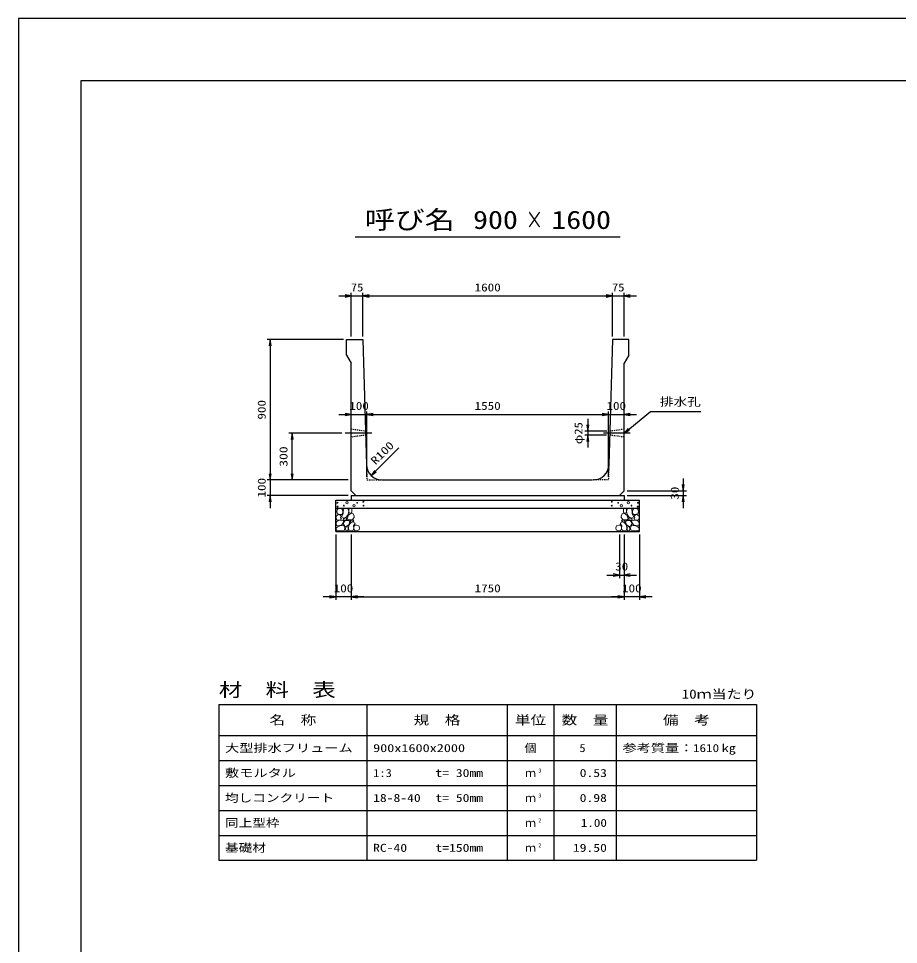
# Model space of a CAD drawing. Units: millimetres at full size. Extents: x 0 to 16820, y 0 to 11880.
# Drawn here: x 0 to 5646, y 5940 to 11880 of the extents above; entities that cross this region are included whole.
import ezdxf
from ezdxf.enums import TextEntityAlignment as Align

# ---------------------------------------------------------------- set-up
doc = ezdxf.new("R2010")
doc.units = ezdxf.units.MM
doc.linetypes.add('CHAIN', pattern=[18.5, 12, -1.5, 3.5, -1.5])
doc.linetypes.add('DASHED_SPACED', pattern=[12, 6, -6])
for name, color, linetype, lineweight in [('0_2', 7, 'Continuous', 25), ('D-BMK', 2, 'CHAIN', 25), ('D-DCR-HCHn', 4, 'Continuous', 9), ('D-MTR-FRAM', 7, 'Continuous', 25), ('D-MTR-LINE', 7, 'Continuous', 25), ('D-STR-DIM', 7, 'Continuous', 25), ('D-STR-STRn', 1, 'Continuous', 25), ('D-TTL', 2, 'Continuous', 25), ('D-TTL-TXT', 7, 'Continuous', 25)]:
    doc.layers.add(name, color=color, linetype=linetype, lineweight=lineweight)
doc.layers.add('D-MTR', color=7, linetype='Continuous')
doc.layers.add('D-MTR-TXT', color=7, linetype='Continuous')
doc.styles.add('ＭＳ ゴシック', font='')
doc.styles.get('ＭＳ ゴシック').set_extended_font_data('MS Gothic')

# ---------------------------------------------------------------- blocks, each defined once
blk = doc.blocks.new('open_arrow')
at = {"color": 0, "linetype": 'Continuous', "lineweight": -2}
blk.add_lwpolyline([(7.5, 1.25), (0, 0), (7.5, -1.25)], dxfattribs=at)

msp = doc.modelspace()

# ---------------------------------------------------------------- linework, layer by layer
at = {"layer": '0_2'}
msp.add_lwpolyline([(3885, 9220), (4055, 9360), (4095, 9360), (4377.944, 9360)], dxfattribs=at)
at = {"layer": 'D-BMK'}
for p, q in [((2266.667, 9220), (2095, 9220)), ((3925, 9220), (3753.333, 9220))]:
    msp.add_line(p, q, dxfattribs=at)
at = {"layer": 'D-DCR-HCHn'}
for points in [[(2073.399, 8733.696), (2057.796, 8737.163), (2043.928, 8730.228), (2042.194, 8714.626), (2045.661, 8702.491), (2062.997, 8697.29), (2075.132, 8697.29), (2080.333, 8705.958), (2080.333, 8725.028)], [(2087.267, 8735.429), (2082.067, 8719.827), (2083.8, 8702.491), (2071.665, 8683.421), (2087.267, 8674.753), (2104.603, 8683.421), (2115.005, 8697.29), (2118.472, 8719.827), (2115.005, 8731.962), (2104.603, 8737.163)], [(2120.206, 8731.962), (2120.206, 8711.159), (2128.874, 8705.958), (2137.542, 8711.159), (2139.275, 8723.294), (2137.542, 8733.696), (2125.407, 8737.163)], [(3899.794, 8731.962), (3899.794, 8711.159), (3891.126, 8705.958), (3882.458, 8711.159), (3880.725, 8723.294), (3882.458, 8733.696), (3894.593, 8737.163)], [(3932.733, 8735.429), (3937.933, 8719.827), (3936.2, 8702.491), (3948.335, 8683.421), (3932.733, 8674.753), (3915.397, 8683.421), (3904.995, 8697.29), (3901.528, 8719.827), (3904.995, 8731.962), (3915.397, 8737.163)], [(3946.601, 8733.696), (3962.204, 8737.163), (3976.072, 8730.228), (3977.806, 8714.626), (3974.339, 8702.491), (3957.003, 8697.29), (3944.868, 8697.29), (3939.667, 8705.958), (3939.667, 8725.028)], [(2040.46, 8690.356), (2035.26, 8674.753), (2042.194, 8664.352), (2059.53, 8662.618), (2071.366, 8667.699), (2066.464, 8679.954), (2069.932, 8686.889), (2062.997, 8693.823), (2052.596, 8697.29)], [(2090.735, 8674.753), (2082.067, 8667.819), (2085.534, 8662.618), (2097.669, 8662.618), (2102.87, 8664.352), (2106.337, 8671.286), (2101.136, 8676.487)], [(2116.739, 8693.823), (2108.071, 8673.02), (2115.005, 8664.352), (2135.808, 8664.352), (2144.476, 8667.819), (2153.144, 8679.954), (2153.144, 8690.356), (2144.476, 8704.224), (2134.074, 8705.958)], [(3903.261, 8693.823), (3911.929, 8673.02), (3904.995, 8664.352), (3884.192, 8664.352), (3875.524, 8667.819), (3866.856, 8679.954), (3866.856, 8690.356), (3875.524, 8704.224), (3885.926, 8705.958)], [(3929.265, 8674.753), (3937.933, 8667.819), (3934.466, 8662.618), (3922.331, 8662.618), (3917.13, 8664.352), (3913.663, 8671.286), (3918.864, 8676.487)], [(3979.54, 8690.356), (3984.74, 8674.753), (3977.806, 8664.352), (3960.47, 8662.618), (3948.634, 8667.699), (3953.536, 8679.954), (3950.068, 8686.889), (3957.003, 8693.823), (3967.404, 8697.29)], [(2073.366, 8632.757), (2086.208, 8652.019), (2084.603, 8656.834), (2066.946, 8661.65), (2050.894, 8660.045), (2039.658, 8650.414), (2038.052, 8639.177), (2039.658, 8627.941), (2052.499, 8624.731)], [(2079.787, 8592.627), (2091.023, 8597.443), (2094.234, 8613.494), (2087.813, 8624.731), (2076.577, 8627.941), (2062.13, 8626.336), (2046.078, 8619.915), (2038.052, 8610.284), (2038.052, 8599.048), (2042.868, 8592.627), (2062.13, 8594.232)], [(2118.311, 8632.757), (2126.337, 8652.019), (2119.916, 8660.045), (2100.654, 8660.045), (2092.628, 8656.834), (2084.603, 8645.598), (2084.603, 8635.967), (2092.628, 8623.125), (2102.259, 8621.52)], [(2115.101, 8597.443), (2115.101, 8616.705), (2107.075, 8621.52), (2099.049, 8616.705), (2097.444, 8605.469), (2099.049, 8595.837), (2110.285, 8592.627)], [(2145.599, 8594.232), (2150.415, 8608.679), (2148.81, 8624.731), (2160.046, 8642.388), (2145.599, 8650.414), (2129.548, 8642.388), (2119.916, 8629.546), (2116.706, 8608.679), (2119.916, 8597.443), (2129.548, 8592.627)], [(2142.389, 8650.414), (2150.415, 8656.834), (2147.204, 8661.65), (2135.968, 8661.65), (2131.153, 8660.045), (2127.942, 8653.624), (2132.758, 8648.808)], [(2158.441, 8595.837), (2172.887, 8592.627), (2185.729, 8599.048), (2187.334, 8613.494), (2184.124, 8624.731), (2168.072, 8629.546), (2156.836, 8629.546), (2152.02, 8621.52), (2152.02, 8603.863)], [(3861.559, 8595.837), (3847.113, 8592.627), (3834.271, 8599.048), (3832.666, 8613.494), (3835.876, 8624.731), (3851.928, 8629.546), (3863.164, 8629.546), (3867.98, 8621.52), (3867.98, 8603.863)], [(3874.401, 8594.232), (3869.585, 8608.679), (3871.19, 8624.731), (3859.954, 8642.388), (3874.401, 8650.414), (3890.452, 8642.388), (3900.084, 8629.546), (3903.294, 8608.679), (3900.084, 8597.443), (3890.452, 8592.627)], [(3877.611, 8650.414), (3869.585, 8656.834), (3872.796, 8661.65), (3884.032, 8661.65), (3888.847, 8660.045), (3892.058, 8653.624), (3887.242, 8648.808)], [(3901.689, 8632.757), (3893.663, 8652.019), (3900.084, 8660.045), (3919.346, 8660.045), (3927.372, 8656.834), (3935.397, 8645.598), (3935.397, 8635.967), (3927.372, 8623.125), (3917.741, 8621.52)], [(3904.899, 8597.443), (3904.899, 8616.705), (3912.925, 8621.52), (3920.951, 8616.705), (3922.556, 8605.469), (3920.951, 8595.837), (3909.715, 8592.627)], [(3940.213, 8592.627), (3928.977, 8597.443), (3925.766, 8613.494), (3932.187, 8624.731), (3943.423, 8627.941), (3957.87, 8626.336), (3973.922, 8619.915), (3981.948, 8610.284), (3981.948, 8599.048), (3977.132, 8592.627), (3957.87, 8594.232)], [(3946.634, 8632.757), (3933.792, 8652.019), (3935.397, 8656.834), (3953.054, 8661.65), (3969.106, 8660.045), (3980.342, 8650.414), (3981.948, 8639.177), (3980.342, 8627.941), (3967.501, 8624.731)]]:
    msp.add_lwpolyline(points, close=True, dxfattribs=at)
for centre, radius in [((2045.727, 8773.955), 3), ((2046.869, 8748.91), 3), ((2087.292, 8755.752), 3), ((2108.336, 8773.955), 7.5), ((2151.664, 8754.961), 7.5), ((2172.708, 8773.164), 3), ((2213.131, 8780.006), 3), ((2214.273, 8754.961), 3), ((3805.727, 8754.961), 3), ((3806.869, 8780.006), 3), ((3847.292, 8773.164), 3), ((3868.336, 8754.961), 7.5), ((3911.664, 8773.955), 7.5), ((3932.708, 8755.752), 3), ((3973.131, 8748.91), 3), ((3974.273, 8773.955), 3)]:
    msp.add_circle(centre, radius, dxfattribs=at)
at = {"layer": 'D-MTR-FRAM'}
for p, q in [((1285, 7480), (4735, 7480)), ((1285, 7480), (1285, 6480)), ((4735, 7480), (4735, 6480)), ((1285, 6480), (4735, 6480))]:
    msp.add_line(p, q, dxfattribs=at)
at = {"layer": 'D-MTR-LINE'}
for p, q in [((2235, 7480), (2235, 6480)), ((3135, 7480), (3135, 6480)), ((3435, 7480), (3435, 6480)), ((3835, 7480), (3835, 6480)), ((1285, 7280), (4735, 7280)), ((1285, 7120), (4735, 7120)), ((1285, 6960), (4735, 6960)), ((1285, 6800), (4735, 6800)), ((1285, 6640), (4735, 6640))]:
    msp.add_line(p, q, dxfattribs=at)
at = {"layer": 'D-STR-DIM'}
for p, q in [((2055, 10100), (2290, 10100)), ((2135, 9840), (2135, 10120)), ((2210, 9840), (2210, 10120)), ((2210, 9840), (2210, 10120)), ((2210, 10100), (3810, 10100)), ((3730, 10100), (3965, 10100)), ((3810, 9840), (3810, 10120)), ((3810, 9840), (3810, 10120)), ((3885, 9840), (3885, 10120)), ((2085, 9820), (1595, 9820)), ((1615, 9820), (1615, 8920)), ((2055, 9340), (2315, 9340)), ((2235, 8940), (2235, 9360)), ((2235, 8940), (2235, 9360)), ((2235, 9340), (3785, 9340)), ((3705, 9340), (3965, 9340)), ((3785, 8940), (3785, 9360)), ((3785, 8940), (3785, 9360)), ((3653.333, 9312.5), (3653.333, 9127.5)), ((2075, 9220), (1735, 9220)), ((1755, 8920), (1755, 9220)), ((3773.681, 9232.5), (3633.333, 9232.5)), ((3772.986, 9207.5), (3633.333, 9207.5)), ((2262.539, 8948.314), (2439.315, 9125.091)), ((1615, 9000), (1615, 8740)), ((2115, 8920), (1595, 8920)), ((2115, 8920), (1595, 8920)), ((2115, 8920), (1735, 8920)), ((4265, 8930), (4265, 8740)), ((2115, 8820), (1595, 8820)), ((3905, 8850), (4285, 8850)), ((3905, 8820), (4285, 8820)), ((2035, 8570), (2035, 8150)), ((2135, 8570), (2135, 8150)), ((2135, 8570), (2135, 8150)), ((3855, 8570), (3855, 8290)), ((3885, 8570), (3885, 8150)), ((3885, 8570), (3885, 8150)), ((3885, 8570), (3885, 8290)), ((3985, 8570), (3985, 8150)), ((3775, 8310), (3965, 8310)), ((2215, 8170), (1955, 8170)), ((2135, 8170), (3885, 8170)), ((4065, 8170), (3805, 8170))]:
    msp.add_line(p, q, dxfattribs=at)
at = {"layer": 'D-STR-STRn'}
for p, q in [((2105, 9820), (2210, 9820)), ((2105, 9720), (2105, 9820)), ((2210, 9820), (2232.299, 9017.223)), ((3810, 9820), (3787.701, 9017.223)), ((3915, 9820), (3810, 9820)), ((3915, 9720), (3915, 9820)), ((2105, 9720), (2135, 9670)), ((3915, 9720), (3885, 9670)), ((2135, 8850), (2135, 9670)), ((3885, 8850), (3885, 9670)), ((2332.261, 8920), (3683.377, 8920)), ((2135, 8850), (2165, 8820)), ((2135, 8820), (3885, 8820)), ((2135, 8820), (2135, 8790)), ((3885, 8850), (3855, 8820)), ((3885, 8820), (3885, 8790)), ((2035, 8590), (2035, 8790)), ((2035, 8790), (3985, 8790)), ((2035, 8740), (3985, 8740)), ((3985, 8590), (3985, 8790)), ((2035, 8590), (3985, 8590))]:
    msp.add_line(p, q, dxfattribs=at)
at = {"layer": 'D-STR-STRn', "color": 2, "linetype": 'DASHED_SPACED'}
for p, q in [((2226.319, 9232.5), (2135, 9245)), ((2227.014, 9207.5), (2135, 9195)), ((3885, 9195), (3792.986, 9207.5)), ((3885, 9245), (3793.681, 9232.5)), ((2232.299, 9017.223), (2235, 8920)), ((3787.701, 9017.223), (3785, 8920)), ((2235, 8920), (2332.261, 8920)), ((3785, 8920), (3687.739, 8920))]:
    msp.add_line(p, q, dxfattribs=at)
at = {"layer": 'D-STR-STRn'}
for centre, start, end in [((2332.261, 9020), 181.59114, 270), ((3687.739, 9020), 270, 358.40886)]:
    msp.add_arc(centre, 100, start, end, dxfattribs=at)
at = {"layer": 'D-TTL'}
for points in [[(0, 0), (16820, 0), (16820, 11880), (0, 11880)], [(400, 400), (16420, 400), (16420, 11480), (400, 11480)]]:
    msp.add_lwpolyline(points, close=True, dxfattribs=at)
at = {"layer": 'D-TTL-TXT'}
msp.add_line((2160, 10480), (3860, 10480), dxfattribs=at)

# ---------------------------------------------------------------- block references
at = {"layer": '0_2', "xscale": 5.33, "yscale": 5.33, "rotation": 39.5}
msp.add_blockref('open_arrow', (3885, 9220), dxfattribs=at)
at = {"layer": 'D-STR-DIM', "xscale": 5.33, "yscale": 5.33}
for p, rotation in [((2135, 10100), 180), ((3810, 10100), 180), ((3810, 10100), 180), ((1615, 9820), 270), ((2135, 9340), 180), ((3785, 9340), 180), ((3785, 9340), 180), ((3653.333, 9232.5), 90), ((1755, 9220), 270), ((3653.333, 9207.5), 270), ((2262.539, 8948.314), 45), ((1615, 8920), 90), ((1615, 8920), 90), ((1755, 8920), 90), ((4265, 8850), 90), ((1615, 8820), 270), ((4265, 8820), 270), ((3855, 8310), 180), ((2035, 8170), 180), ((3885, 8170), 180), ((3885, 8170), 180)]:
    msp.add_blockref('open_arrow', p, dxfattribs=dict(at, rotation=rotation))
for p in [(2210, 10100), (2210, 10100), (3885, 10100), (2235, 9340), (2235, 9340), (3885, 9340), (3885, 8310), (2135, 8170), (2135, 8170), (3985, 8170)]:
    msp.add_blockref('open_arrow', p, dxfattribs=at)

# ---------------------------------------------------------------- texts
at = {"layer": '0_2', "style": 'ＭＳ ゴシック', "width": 1.25}
msp.add_text('排水孔', height=51.32, dxfattribs=at).set_placement((4115, 9380), align=Align.BOTTOM_LEFT)
at = {"layer": 'D-MTR', "style": 'ＭＳ ゴシック', "width": 1.25}
msp.add_text('材\u3000料\u3000表', height=87.98, dxfattribs=at).set_placement((1285, 7504), align=Align.BOTTOM_LEFT)
at = {"layer": 'D-MTR', "style": 'ＭＳ ゴシック', "width": 1.2}
msp.add_text('10ｍ当たり', height=58.65, dxfattribs=at).set_placement((4735, 7499.333), align=Align.BOTTOM_RIGHT)
at = {"layer": 'D-MTR-TXT', "style": 'ＭＳ ゴシック'}
for s, height, width, p in [('名\u3000称', 58.65, 1.25, (1760, 7380)), ('規\u3000格', 58.65, 1.25, (2685, 7380)), ('単位', 58.65, 1.25, (3285, 7380)), ('数\u3000量', 58.65, 1.25, (3635, 7380)), ('備\u3000考', 58.65, 1.25, (4285, 7380)), ('個', 51.32, 1.1, (3285, 7200))]:
    msp.add_text(s, height=height, dxfattribs=dict(at, width=width)).set_placement(p, align=Align.MIDDLE_CENTER)
for s, width, p in [('大型排水フリューム', 1.3, (1325, 7200)), ('900x1600x2000', 1.3, (2275, 7200)), ('参考質量：    kg', 1.3, (3875, 7200)), ('敷モルタル', 1.3, (1325, 7040)), ('1:3', 1.15, (2275, 7040)), ('t= 30mm', 1.25, (2675, 7040)), ('均しコンクリート', 1.25, (1325, 6880)), ('18-8-40', 1.25, (2275, 6880)), ('t= 50mm', 1.25, (2675, 6880)), ('同上型枠', 1.25, (1325, 6720)), ('基礎材', 1.25, (1325, 6560)), ('RC-40', 1.25, (2275, 6560)), ('t=150mm', 1.25, (2675, 6560))]:
    msp.add_text(s, height=51.32, dxfattribs=dict(at, width=width)).set_placement(p, align=Align.MIDDLE_LEFT)
for s, width, p in [('5', 1.15, (3638.553, 7200)), ('1610', 1.2, (4495, 7200)), ('0.53', 1.25, (3775, 7040)), ('0.98', 1.25, (3775, 6880)), ('1.00', 1.2, (3775, 6720)), ('19.50', 1.25, (3775, 6560))]:
    msp.add_text(s, height=51.32, dxfattribs=dict(at, width=width)).set_placement(p, align=Align.MIDDLE_RIGHT)
for p in [(3285, 7040), (3285, 6880), (3285, 6720), (3285, 6560)]:
    msp.add_text('ｍ', height=51.32, dxfattribs=at).set_placement(p, align=Align.MIDDLE_CENTER)
at = {"layer": 'D-MTR-TXT', "style": 'ＭＳ ゴシック', "width": 1.15}
for s, p in [('3', (3335, 7035.333)), ('3', (3335, 6875.333)), ('2', (3335, 6715.333)), ('2', (3335, 6555.333))]:
    msp.add_text(s, height=25.66, dxfattribs=at).set_placement(p, align=Align.BOTTOM_LEFT)
at = {"layer": 'D-STR-DIM', "style": 'ＭＳ ゴシック'}
for s, width, p in [('75', 1.15, (2172.5, 10155)), ('1600', 1.2, (3010, 10155)), ('75', 1.15, (3847.5, 10155)), ('100', 1.2, (2185, 9395)), ('1550', 1.2, (3010, 9395)), ('100', 1.2, (3835, 9395)), ('30', 1.2, (3870, 8365)), ('100', 1.2, (2085, 8225)), ('1750', 1.2, (3010, 8225)), ('100', 1.2, (3935, 8225))]:
    msp.add_text(s, height=51.32, dxfattribs=dict(at, width=width)).set_placement(p, align=Align.MIDDLE_CENTER)
for s, width, p in [('900', 1.2, (1560, 9370)), ('φ25', 1.15, (3592.648, 9220)), ('300', 1.25, (1700, 9070)), ('100', 1.2, (1560, 8870)), ('30', 1.2, (4210, 8835))]:
    msp.add_text(s, height=51.32, rotation=90, dxfattribs=dict(at, width=width)).set_placement(p, align=Align.MIDDLE_CENTER)
at = {"layer": 'D-STR-DIM', "style": 'ＭＳ ゴシック', "width": 1.25}
msp.add_text('R100', height=51.32, rotation=45, dxfattribs=at).set_placement((2301.479, 9002.339), align=Align.BOTTOM_LEFT)
at = {"layer": 'D-TTL-TXT', "style": 'ＭＳ ゴシック'}
for s, width, p in [('呼び名', 1.2, (2510, 10495)), ('900', 1.2, (3060, 10495)), ('×', 0.7, (3310, 10495)), ('1600', 1.2, (3610, 10495))]:
    msp.add_text(s, height=117.3, dxfattribs=dict(at, width=width)).set_placement(p, align=Align.BOTTOM_CENTER)

doc.saveas('drawing.dxf')
